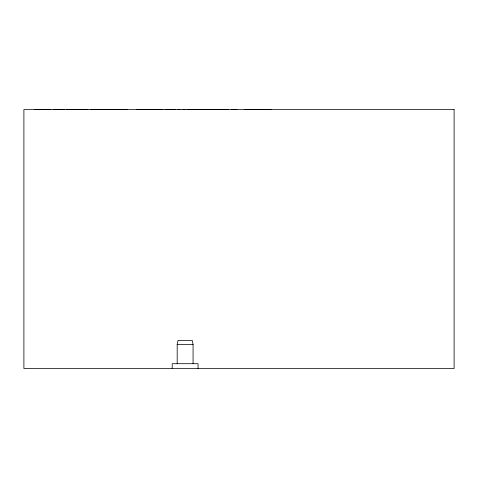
<?xml version="1.0" encoding="UTF-8"?>
<svg xmlns="http://www.w3.org/2000/svg" width="478" height="478" viewBox="0 0 478 478"><rect width="100%" height="100%" fill="white"/><g stroke="black" fill="none" stroke-linecap="round" stroke-linejoin="round"><path stroke-width="0.72" d="M177.189 363.704L177.189 344.417L178.061 340.372L192.198 340.372L193.07 344.417L193.07 363.704M34.876 109.456L50.554 109.456M53.1 109.456L64.381 109.456M66.299 109.456L76.181 109.456M77.072 109.456L87.964 109.456M90.479 109.456L96.281 109.456M97.865 109.456L108.363 109.456M109.886 109.456L121 109.456M122.171 109.456L127.716 109.456M136.589 109.456L150.176 109.456M151.855 109.456L162.741 109.456M165.047 109.456L175.546 109.456M177.941 109.456L179.949 109.456M182.954 109.456L184.992 109.456M187.209 109.456L197.414 109.456M198.866 109.456L210.141 109.456M210.888 109.456L216.432 109.456M217.627 109.456L228.741 109.456M231.179 109.456L236.98 109.456M244.294 109.456L255.318 109.456M256.728 109.456L271.092 109.456M177.189 344.417L193.07 344.417M198.059 368.544L198.059 363.704L172.2 363.704L172.2 368.544M454.1 109.546L23.9 109.546L23.9 368.544L454.1 368.544L454.1 109.546"/></g></svg>
